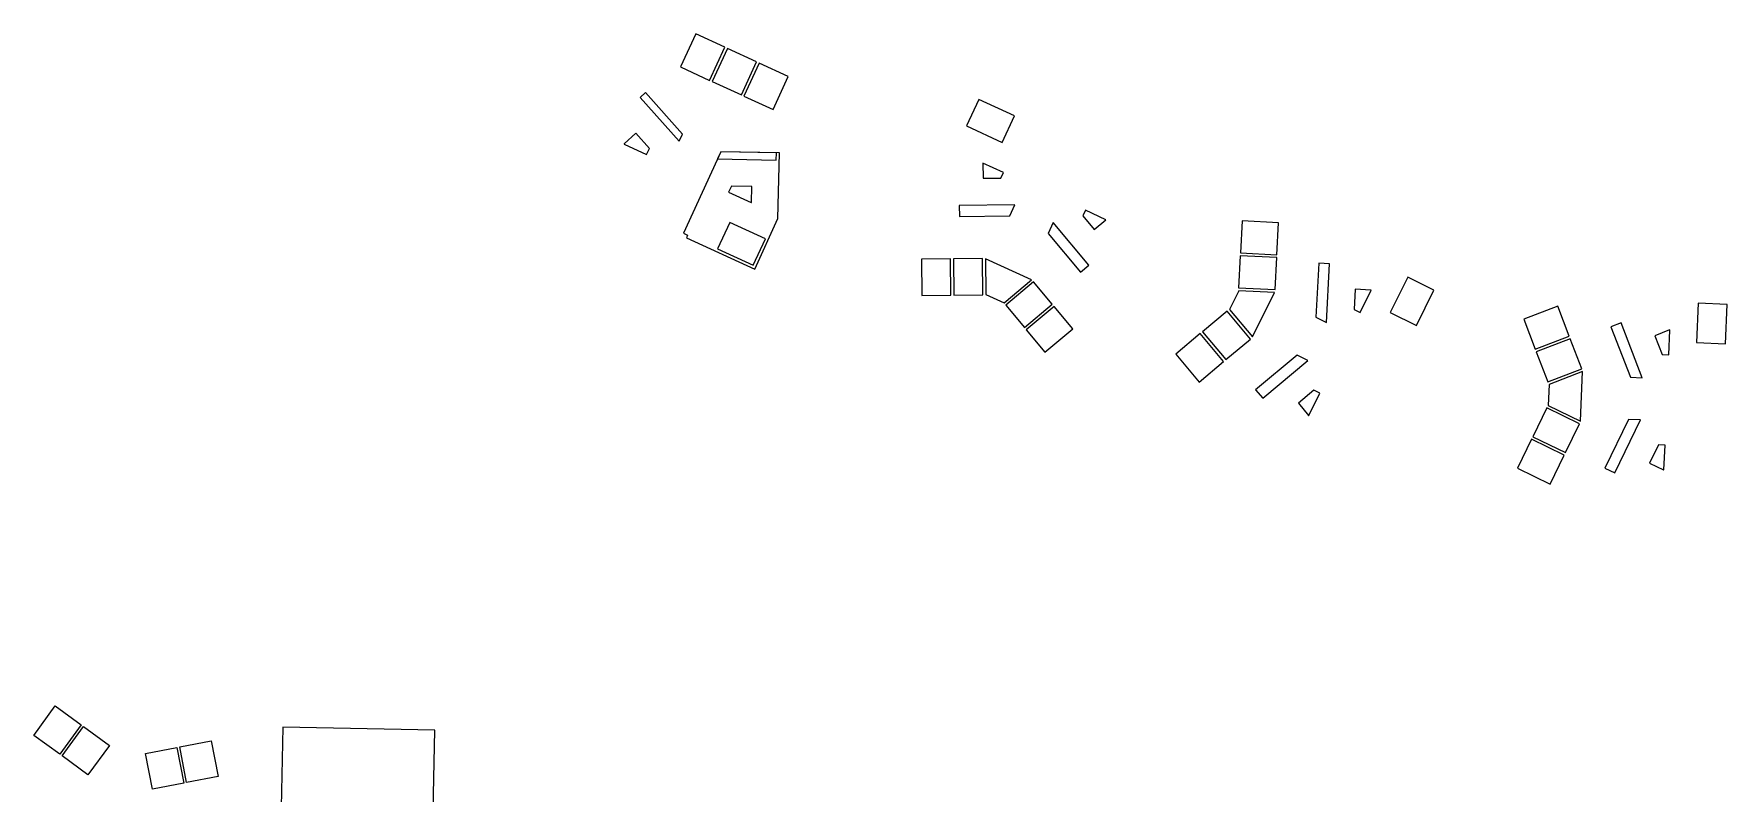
# Model space of a CAD drawing. Header units: metres. Extents: x 0 to 2611, y 0 to 3637.
# Drawn here: x 2306 to 2422.3, y 3331.6 to 3383.7 of the extents above; entities that cross this region are included whole.
import ezdxf

# ---------------------------------------------------------------- set-up
doc = ezdxf.new("R2010")
doc.units = ezdxf.units.M
doc.header["$LTSCALE"] = 0.1
doc.layers.add('BLK_1_FLR_1_BLT_UP_AREA_DEDUCT', color=14, linetype='Continuous', lineweight=9)
for name, color, linetype in [('BLK_1_FLR_1_LIFT_1', 1, 'Continuous'), ('BLK_1_FLR_1_LIFT_2', 1, 'Continuous'), ('BLK_1_FLR_1_LIFT_3', 1, 'Continuous'), ('BLK_1_FLR_1_LIFT_4', 1, 'Continuous'), ('BLK_1_FLR_1_UNITFA', 7, 'Continuous')]:
    doc.layers.add(name, color=color, linetype=linetype)

msp = doc.modelspace()

# ---------------------------------------------------------------- linework, layer by layer
at = {"layer": 'BLK_1_FLR_1_BLT_UP_AREA_DEDUCT', "color": 14, "ltscale": 0.05}
for points in [[(2353.493, 3382.75), (2351.495, 3383.67), (2350.449, 3381.399), (2352.448, 3380.479)], [(2355.673, 3381.746), (2353.675, 3382.666), (2352.629, 3380.395), (2354.628, 3379.475)], [(2357.853, 3380.743), (2355.855, 3381.663), (2354.809, 3379.392), (2356.808, 3378.472)], [(2348.045, 3379.642), (2347.673, 3379.309), (2350.358, 3376.299), (2350.586, 3376.794)], [(2373.384, 3378.041), (2370.932, 3379.17), (2370.095, 3377.353), (2372.548, 3376.224)], [(2347.391, 3376.846), (2346.582, 3376.124), (2346.573, 3376.106), (2348.124, 3375.392), (2348.316, 3375.809)], [(2357.036, 3375.503), (2353.221, 3375.582), (2352.993, 3375.086), (2357.026, 3375.003)], [(2371.216, 3374.8), (2371.227, 3373.756), (2372.441, 3373.768), (2372.619, 3374.154)], [(2355.338, 3373.188), (2353.948, 3373.216), (2353.756, 3372.799), (2355.307, 3372.085), (2355.316, 3372.104)], [(2373.411, 3371.928), (2369.596, 3371.889), (2369.604, 3371.139), (2373.064, 3371.175)], [(2378.251, 3371.562), (2378.073, 3371.175), (2378.853, 3370.245), (2379.654, 3370.916)], [(2353.827, 3370.73), (2352.991, 3368.913), (2355.444, 3367.784), (2356.28, 3369.601)], [(2376.045, 3370.715), (2375.698, 3369.962), (2377.92, 3367.31), (2378.495, 3367.792)], [(2391.513, 3370.707), (2389.016, 3370.836), (2388.903, 3368.638), (2391.399, 3368.51)], [(2368.994, 3368.232), (2366.994, 3368.212), (2367.02, 3365.712), (2369.02, 3365.732)], [(2371.194, 3368.255), (2369.194, 3368.234), (2369.22, 3365.734), (2371.22, 3365.755)], [(2374.551, 3366.783), (2371.394, 3368.236), (2371.42, 3365.778), (2372.667, 3365.204)], [(2391.389, 3368.31), (2388.892, 3368.439), (2388.779, 3366.242), (2391.275, 3366.113)], [(2395.022, 3367.882), (2394.273, 3367.921), (2394.081, 3364.218), (2394.813, 3363.853)], [(2375.98, 3365.11), (2374.696, 3366.643), (2372.779, 3365.037), (2374.064, 3363.504)], [(2402.188, 3366.077), (2400.398, 3366.969), (2399.194, 3364.553), (2400.983, 3363.66)], [(2391.247, 3365.914), (2388.786, 3366.041), (2388.145, 3364.754), (2389.727, 3362.866)], [(2397.885, 3366.074), (2397.866, 3366.083), (2396.784, 3366.139), (2396.712, 3364.75), (2397.123, 3364.546)], [(2422.323, 3365.099), (2420.325, 3365.184), (2420.21, 3362.486), (2422.208, 3362.401)], [(2377.393, 3363.424), (2376.109, 3364.957), (2374.193, 3363.351), (2375.477, 3361.818)], [(2387.98, 3364.639), (2386.294, 3363.226), (2387.899, 3361.31), (2389.586, 3362.723)], [(2410.688, 3364.976), (2408.356, 3364.076), (2409.147, 3362.023), (2411.48, 3362.923)], [(2386.14, 3363.098), (2384.454, 3361.684), (2386.06, 3359.768), (2387.746, 3361.181)], [(2415.044, 3363.826), (2414.344, 3363.556), (2415.678, 3360.097), (2416.495, 3360.063)], [(2418.395, 3363.342), (2418.375, 3363.343), (2417.363, 3362.953), (2417.864, 3361.656), (2418.322, 3361.636)], [(2411.552, 3362.737), (2409.219, 3361.837), (2410.011, 3359.784), (2412.343, 3360.684)], [(2393.519, 3361.258), (2392.787, 3361.623), (2389.946, 3359.242), (2390.428, 3358.667)], [(2412.398, 3360.491), (2410.1, 3359.604), (2410.039, 3358.167), (2412.253, 3357.088)], [(2394.357, 3358.997), (2393.946, 3359.202), (2392.881, 3358.309), (2393.577, 3357.478), (2393.595, 3357.469)], [(2409.935, 3357.995), (2408.971, 3356.018), (2411.218, 3354.922), (2412.182, 3356.9)], [(2416.371, 3357.165), (2415.554, 3357.2), (2413.93, 3353.867), (2414.604, 3353.539)], [(2408.883, 3355.838), (2407.92, 3353.86), (2410.167, 3352.765), (2411.131, 3354.742)], [(2418.058, 3355.442), (2417.599, 3355.461), (2416.99, 3354.212), (2417.964, 3353.737), (2417.985, 3353.736)]]:
    msp.add_lwpolyline(points, close=True, dxfattribs=at)
msp.add_lwpolyline([(2357.236, 3375.499), (2353.221, 3375.582), (2350.647, 3369.992), (2350.938, 3369.858), (2350.855, 3369.676), (2355.542, 3367.519), (2357.143, 3370.998), (2357.236, 3375.499)], dxfattribs=at)
at = {"layer": 'BLK_1_FLR_1_LIFT_1', "color": 1, "elevation": -0.001}
msp.add_lwpolyline([(2306.042, 3335.515), (2307.516, 3337.535), (2309.293, 3336.238), (2307.82, 3334.218)], close=True, dxfattribs=at)
at = {"layer": 'BLK_1_FLR_1_LIFT_2', "color": 1, "elevation": -0.001}
msp.add_lwpolyline([(2307.981, 3334.1), (2309.455, 3336.12), (2311.232, 3334.824), (2309.759, 3332.804)], close=True, dxfattribs=at)
at = {"layer": 'BLK_1_FLR_1_LIFT_3', "color": 1, "elevation": -0.001}
msp.add_lwpolyline([(2314.178, 3331.819), (2313.702, 3334.273), (2315.862, 3334.692), (2316.338, 3332.238)], close=True, dxfattribs=at)
at = {"layer": 'BLK_1_FLR_1_LIFT_4', "color": 1, "elevation": -0.001}
msp.add_lwpolyline([(2316.534, 3332.276), (2316.058, 3334.73), (2318.218, 3335.149), (2318.694, 3332.695)], close=True, dxfattribs=at)
at = {"layer": 'BLK_1_FLR_1_UNITFA', "color": 8}
msp.add_lwpolyline([(2322.863, 3322.894), (2333.299, 3322.679), (2333.57, 3335.866), (2323.134, 3336.081)], close=True, dxfattribs=at)

doc.saveas('drawing.dxf')
